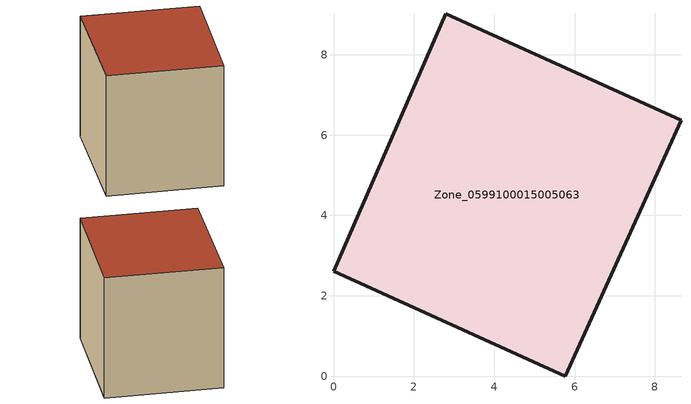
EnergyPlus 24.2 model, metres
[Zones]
Zone_0599100015005063
 floor ground (C_G): 5.77,0 0,2.61 2.79,9.02 8.65,6.37 z0.81
 wall outside (C_F): 0,2.61 5.77,0 8.65,6.37 2.79,9.02 0,2.61 z0.81:7.96
 roof outside (C_R): 8.65,6.37 2.79,9.02 0,2.61 5.77,0 z7.96
[BUILDING]
Pand.0599100015005063: North Axis=0; Terrain=City; Loads Convergence Tolerance Value=0.04; Temperature Convergence Tolerance Value=0.4; Solar Distribution=FullExterior; Maximum Number of Warmup Days=25; Minimum Number of Warmup Days=1
[Site:Location]
Rotterdam.The.Hague.AP_ZH_NLD Design_Conditions: Latitude=51.96; Longitude=4.45; Time Zone=1; Elevation=-4.5
[SITE:GROUNDTEMPERATURE:BUILDINGSURFACE]
18, 18, 18, 18, 18, 18, 18, 18, 18, 18, 18, 18
[MATERIAL] Thermal Absorptance=0.9; Solar Absorptance=0.7; Visible Absorptance=0.7
Name | Roughness | Thickness | Conductivity | Density | Specific Heat
G.TC.1965-1974 | MediumSmooth | 0.15 | 0.882353 | 540 | 1210
F.TC.1965-1974 | Rough | 0.3 | 0.697674 | 1920 | 840
R.TC.1965-1974 | MediumRough | 0.2 | 0.232558 | 1500 | 1000
[CONSTRUCTION]
C_G: G.TC.1965-1974
C_F: F.TC.1965-1974
C_R: R.TC.1965-1974
[ZONE]
Zone_0599100015005063: Type=1; Multiplier=1; Ceiling Height=Autocalculate; Volume=Autocalculate; Floor Area=autocalculate; Part of Total Floor Area=Yes
[ZONEINFILTRATION:DESIGNFLOWRATE]
Infil_Zone_0599100015005063: Zone or ZoneList or Space or SpaceList=Zone_0599100015005063; Schedule=AlwaysOn; Design Flow Rate Calculation Method=Flow/Area; Flow Rate per Floor Area=0.003; Constant Term Coefficient=1; Temperature Term Coefficient=0; Velocity Term Coefficient=0; Velocity Squared Term Coefficient=0
[HVACTEMPLATE:ZONE:IDEALLOADSAIRSYSTEM]
Zone_0599100015005063: Maximum Heating Supply Air Temperature=50; Minimum Cooling Supply Air Temperature=13; Maximum Heating Supply Air Humidity Ratio=0.0156; Minimum Cooling Supply Air Humidity Ratio=0.0077; Heating Limit=NoLimit; Cooling Limit=NoLimit; Dehumidification Control Type=ConstantSensibleHeatRatio; Cooling Sensible Heat Ratio=0.7; Dehumidification Setpoint=60; Humidification Control Type=None; Humidification Setpoint=30; Outdoor Air Method=None; Outdoor Air Flow Rate per Person=0.00944; Outdoor Air Flow Rate per Zone Floor Area=0; Outdoor Air Flow Rate per Zone=0; Demand Controlled Ventilation Type=None; Outdoor Air Economizer Type=NoEconomizer; Heat Recovery Type=None; Sensible Heat Recovery Effectiveness=0.7; Latent Heat Recovery Effectiveness=0.65
[ZONECONTROL:THERMOSTAT]
ThermostatControl_Zone_0599100015005063: Zone or ZoneList=Zone_0599100015005063; Control Type Schedule=DualSetpointControlType; Control 1=Thermostat_Zone_0599100015005063; Temperature Difference Between Cutout And Setpoint=0
[THERMOSTATSETPOINT:DUALSETPOINT]
Thermostat_Zone_0599100015005063: Heating Setpoint Temperature Schedule=HeatingSetpoint_Zone_0599100015005063; Cooling Setpoint Temperature Schedule=CoolingSetpoint_Zone_0599100015005063
[SCHEDULE:COMPACT]
HeatingSetpoint_Zone_0599100015005063: Through: 12/31, For: AllDays, Until: 24:00, 21
CoolingSetpoint_Zone_0599100015005063: Through: 12/31, For: AllDays, Until: 24:00, 24
DualSetpointControlType: Through: 12/31, For: AllDays, Until: 24:00, 4
AlwaysOn: Through: 12/31, For: AllDays, Until: 24:00, 1
